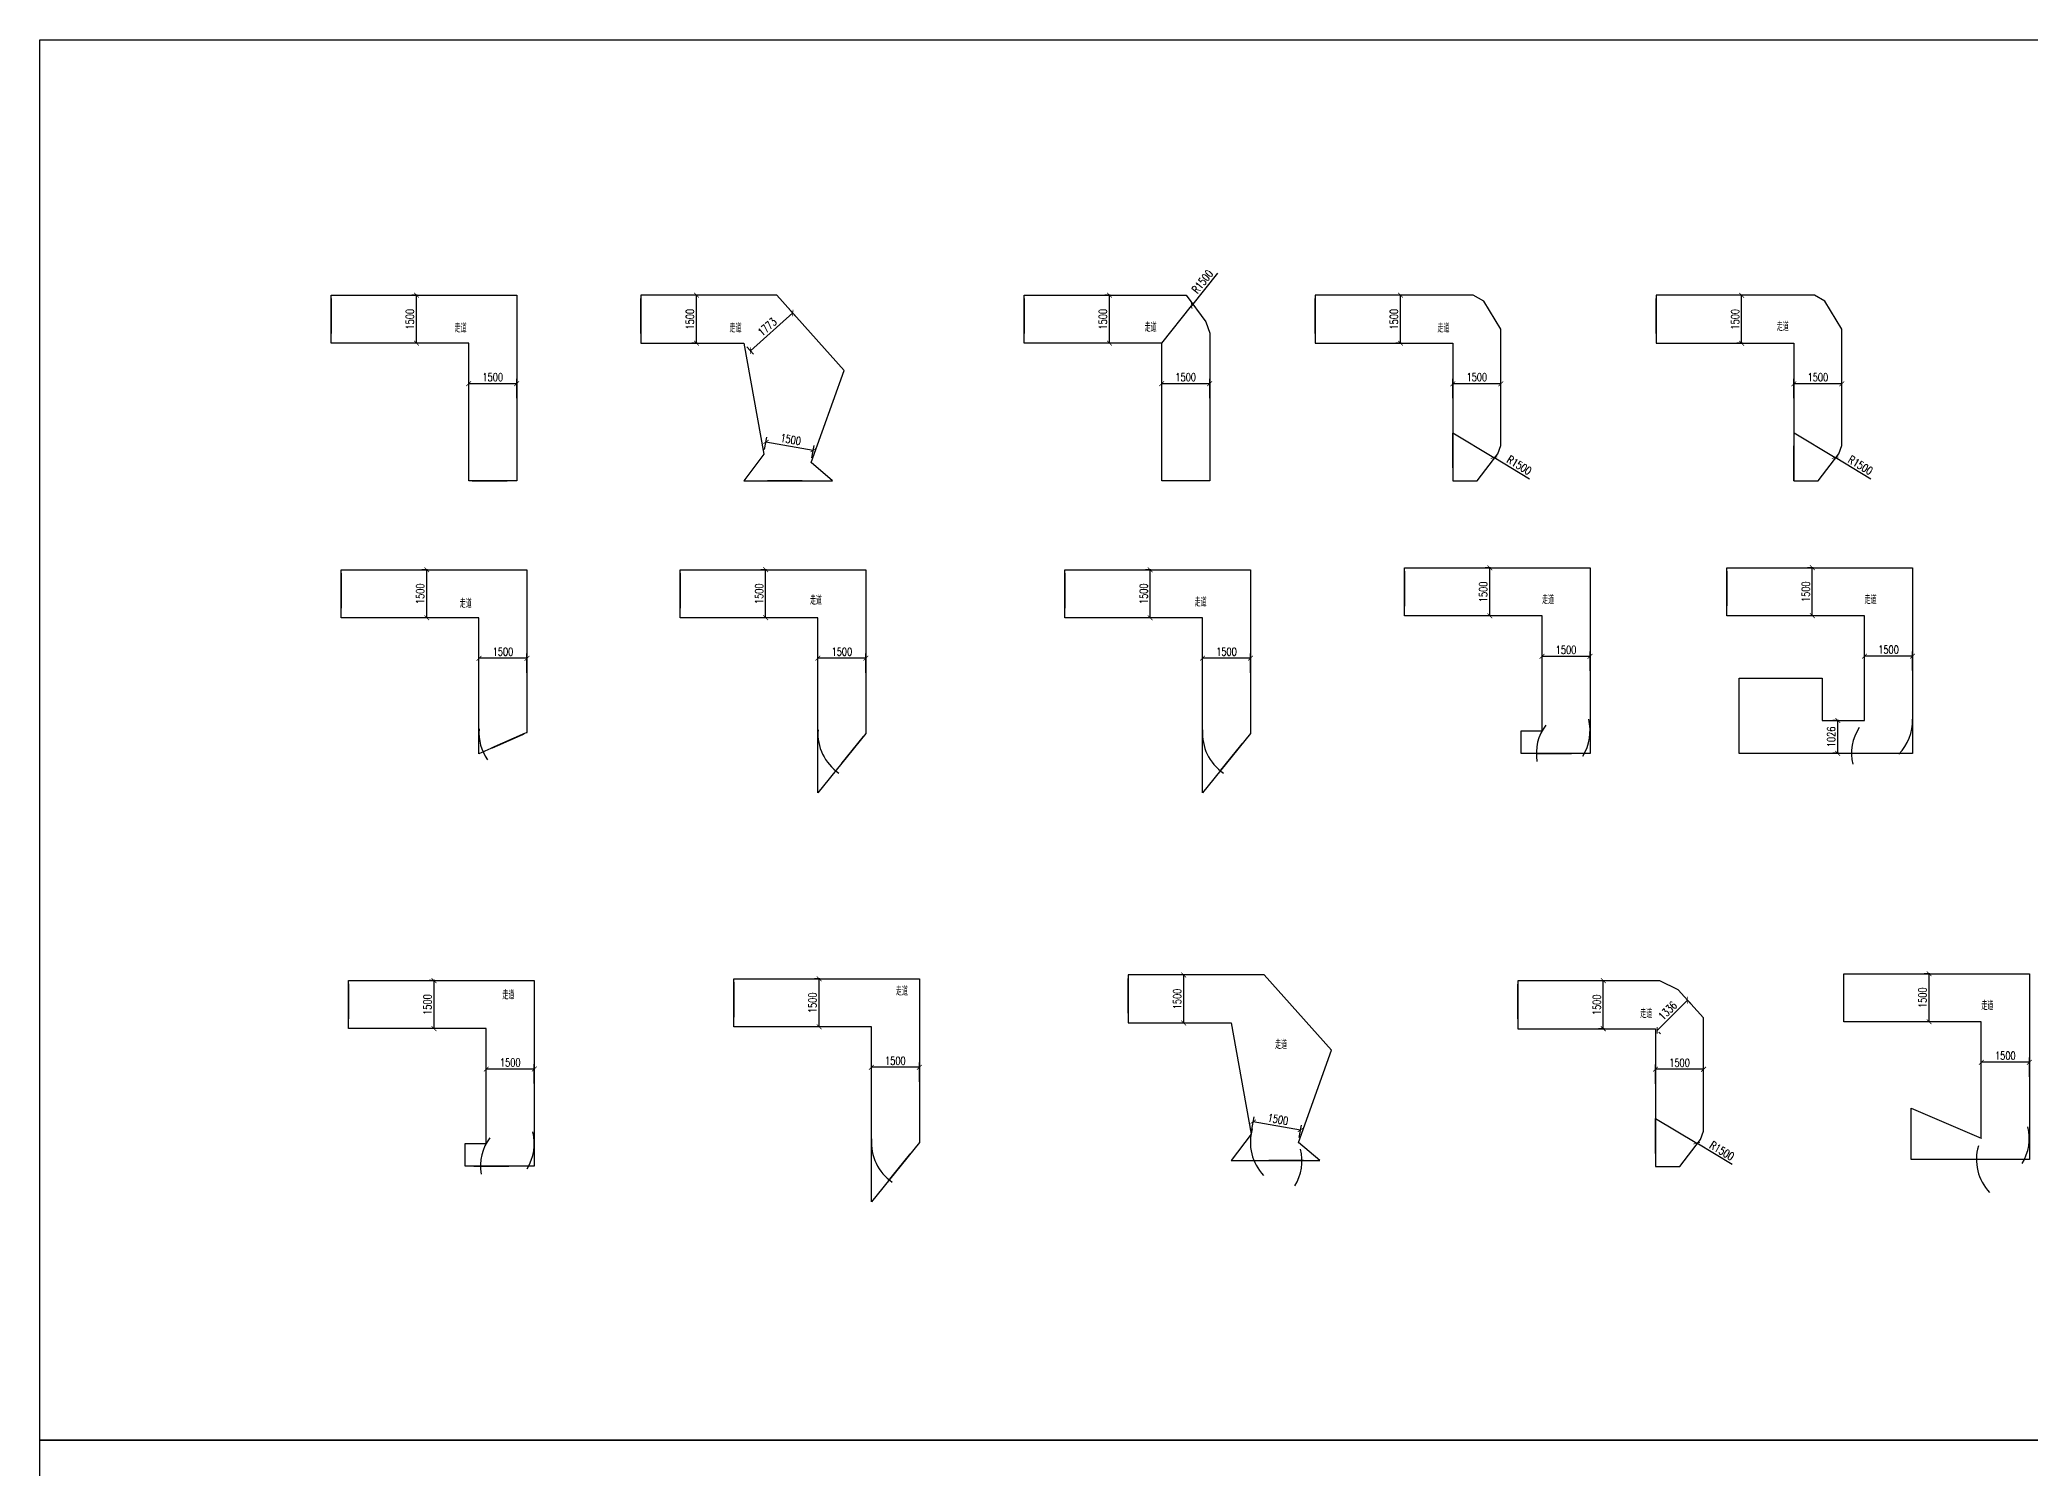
# Model space of a CAD drawing. Header units: millimetres. Extents: x -39580 to 198652, y -46837 to 40673.
# Drawn here: x -39580 to 22603, y -3957 to 40673 of the extents above; entities that cross this region are included whole.
import ezdxf

# ---------------------------------------------------------------- set-up
doc = ezdxf.new("R2010")
doc.units = ezdxf.units.MM
doc.header["$LTSCALE"] = 10
doc.header["$PDMODE"] = 35
doc.layers.get('Defpoints').update_dxf_attribs({"color": 140})
doc.layers.add('DOOR', color=41, linetype='Continuous')
doc.layers.add('WALL', color=7, linetype='Continuous')
doc.styles.add('Annotative', font='romans.shx', dxfattribs={"width": 0.75, "bigfont": 'gbcbig.shx'})
doc.styles.add('Arch-Dim', font='romans.shx', dxfattribs={"width": 0.75, "bigfont": 'gbcbig.shx'})
doc.dimstyles.new('Annotative', dxfattribs={"dimscale": 100, "dimtxt": 2.5, "dimasz": 1.5, "dimexe": 1.5, "dimexo": 1.5, "dimgap": 0.8, "dimtad": 1, "dimdec": 0, "dimzin": 3, "dimdsep": 46, "dimtxsty": 'Arch-Dim', "dimblk": 'ARCHTICK', "dimcen": 2.5, "dimazin": 2, "dimtfac": 0.75, "dimtdec": 0, "dimtix": 1, "dimtmove": 2, "dimatfit": 3, "dimfxl": 1, "dimtolj": 1, "dimtzin": 0, "dimarcsym": 0})

# ---------------------------------------------------------------- blocks, each defined once
blk = doc.blocks.new('_ArchTick')
at = {"color": 0, "linetype": 'ByBlock', "const_width": 0.15}
blk.add_lwpolyline([(-0.5, -0.5), (0.5, 0.5)], dxfattribs=at)
blk = doc.blocks.new('*D22')
at = {"color": 0, "lineweight": -2, "transparency": 16777216}
for p, q in [((-26179, 29475), (-26179, 30077)), ((-24679, 29927), (-26179, 29927)), ((-24679, 29475), (-24679, 30077))]:
    blk.add_line(p, q, dxfattribs=at)
at = {"layer": 'Defpoints', "color": 0, "transparency": 16777216}
for p in [(-26179, 29927), (-26179, 29325), (-24679, 29325)]:
    blk.add_point(p, dxfattribs=at)
at = {"color": 0, "lineweight": -2, "transparency": 16777216, "xscale": 150, "yscale": 150, "zscale": 150, "rotation": 180}
blk.add_blockref('_ArchTick', (-26179, 29927), dxfattribs=at)
at = {"color": 0, "lineweight": -2, "transparency": 16777216, "xscale": 150, "yscale": 150, "zscale": 150}
blk.add_blockref('_ArchTick', (-24679, 29927), dxfattribs=at)
at = {"color": 0, "transparency": 16777216, "insert": (-25429, 30132), "char_height": 250, "attachment_point": 5, "style": 'Arch-Dim'}
blk.add_mtext('\\A1;1500', dxfattribs=at)
blk = doc.blocks.new('*D23')
at = {"color": 0, "lineweight": -2, "transparency": 16777216}
for p, q in [((-27788, 32692), (-27961, 32692)), ((-27811, 31192), (-27811, 32692)), ((-27788, 31192), (-27961, 31192))]:
    blk.add_line(p, q, dxfattribs=at)
at = {"layer": 'Defpoints', "color": 0, "transparency": 16777216}
for p in [(-27811, 32692), (-27638, 32692), (-27638, 31192)]:
    blk.add_point(p, dxfattribs=at)
at = {"color": 0, "lineweight": -2, "transparency": 16777216, "xscale": 150, "yscale": 150, "zscale": 150}
for p, rotation in [((-27811, 32692), 90), ((-27811, 31192), 270)]:
    blk.add_blockref('_ArchTick', p, dxfattribs=dict(at, rotation=rotation))
at = {"color": 0, "transparency": 16777216, "insert": (-28016, 31942), "char_height": 250, "attachment_point": 5, "rotation": 90, "style": 'Arch-Dim'}
blk.add_mtext('\\A1;1500', dxfattribs=at)
blk = doc.blocks.new('*D7')
at = {"color": 0, "lineweight": -2, "transparency": 16777216}
for p, q in [((-4530, 29475), (-4530, 30077)), ((-3030, 29927), (-4530, 29927)), ((-3030, 29475), (-3030, 30077))]:
    blk.add_line(p, q, dxfattribs=at)
at = {"layer": 'Defpoints', "color": 0, "transparency": 16777216}
for p in [(-4530, 29927), (-4530, 29325), (-3030, 29325)]:
    blk.add_point(p, dxfattribs=at)
at = {"color": 0, "lineweight": -2, "transparency": 16777216, "xscale": 150, "yscale": 150, "zscale": 150, "rotation": 180}
blk.add_blockref('_ArchTick', (-4530, 29927), dxfattribs=at)
at = {"color": 0, "lineweight": -2, "transparency": 16777216, "xscale": 150, "yscale": 150, "zscale": 150}
blk.add_blockref('_ArchTick', (-3030, 29927), dxfattribs=at)
at = {"color": 0, "transparency": 16777216, "insert": (-3780, 30132), "char_height": 250, "attachment_point": 5, "style": 'Arch-Dim'}
blk.add_mtext('\\A1;1500', dxfattribs=at)
blk = doc.blocks.new('*D8')
at = {"color": 0, "lineweight": -2, "transparency": 16777216}
for p, q in [((-6139, 32692), (-6312, 32692)), ((-6162, 31192), (-6162, 32692)), ((-6139, 31192), (-6312, 31192))]:
    blk.add_line(p, q, dxfattribs=at)
at = {"layer": 'Defpoints', "color": 0, "transparency": 16777216}
for p in [(-6162, 32692), (-5989, 32692), (-5989, 31192)]:
    blk.add_point(p, dxfattribs=at)
at = {"color": 0, "lineweight": -2, "transparency": 16777216, "xscale": 150, "yscale": 150, "zscale": 150}
for p, rotation in [((-6162, 32692), 90), ((-6162, 31192), 270)]:
    blk.add_blockref('_ArchTick', p, dxfattribs=dict(at, rotation=rotation))
at = {"color": 0, "transparency": 16777216, "insert": (-6367, 31942), "char_height": 250, "attachment_point": 5, "rotation": 90, "style": 'Arch-Dim'}
blk.add_mtext('\\A1;1500', dxfattribs=at)
blk = doc.blocks.new('*D9')
at = {"color": 0, "lineweight": -2, "transparency": 16777216}
for p, q in [((15220, 29474), (15220, 30076)), ((16720, 29926), (15220, 29926)), ((16720, 29474), (16720, 30076))]:
    blk.add_line(p, q, dxfattribs=at)
at = {"layer": 'Defpoints', "color": 0, "transparency": 16777216}
for p in [(15220, 29926), (15220, 29324), (16720, 29324)]:
    blk.add_point(p, dxfattribs=at)
at = {"color": 0, "lineweight": -2, "transparency": 16777216, "xscale": 150, "yscale": 150, "zscale": 150, "rotation": 180}
blk.add_blockref('_ArchTick', (15220, 29926), dxfattribs=at)
at = {"color": 0, "lineweight": -2, "transparency": 16777216, "xscale": 150, "yscale": 150, "zscale": 150}
blk.add_blockref('_ArchTick', (16720, 29926), dxfattribs=at)
at = {"color": 0, "transparency": 16777216, "insert": (15970, 30131), "char_height": 250, "attachment_point": 5, "style": 'Arch-Dim'}
blk.add_mtext('\\A1;1500', dxfattribs=at)
blk = doc.blocks.new('*D10')
at = {"color": 0, "lineweight": -2, "transparency": 16777216}
for p, q in [((13611, 32691), (13438, 32691)), ((13588, 31191), (13588, 32691)), ((13611, 31191), (13438, 31191))]:
    blk.add_line(p, q, dxfattribs=at)
at = {"layer": 'Defpoints', "color": 0, "transparency": 16777216}
for p in [(13588, 32691), (13761, 32691), (13761, 31191)]:
    blk.add_point(p, dxfattribs=at)
at = {"color": 0, "lineweight": -2, "transparency": 16777216, "xscale": 150, "yscale": 150, "zscale": 150}
for p, rotation in [((13588, 32691), 90), ((13588, 31191), 270)]:
    blk.add_blockref('_ArchTick', p, dxfattribs=dict(at, rotation=rotation))
at = {"color": 0, "transparency": 16777216, "insert": (13383, 31941), "char_height": 250, "attachment_point": 5, "rotation": 90, "style": 'Arch-Dim'}
blk.add_mtext('\\A1;1500', dxfattribs=at)
blk = doc.blocks.new('*D11')
at = {"color": 0, "lineweight": -2, "transparency": 16777216}
for p, q in [((4564, 29475), (4564, 30077)), ((6064, 29927), (4564, 29927)), ((6064, 29475), (6064, 30077))]:
    blk.add_line(p, q, dxfattribs=at)
at = {"layer": 'Defpoints', "color": 0, "transparency": 16777216}
for p in [(4564, 29927), (4564, 29325), (6064, 29325)]:
    blk.add_point(p, dxfattribs=at)
at = {"color": 0, "lineweight": -2, "transparency": 16777216, "xscale": 150, "yscale": 150, "zscale": 150, "rotation": 180}
blk.add_blockref('_ArchTick', (4564, 29927), dxfattribs=at)
at = {"color": 0, "lineweight": -2, "transparency": 16777216, "xscale": 150, "yscale": 150, "zscale": 150}
blk.add_blockref('_ArchTick', (6064, 29927), dxfattribs=at)
at = {"color": 0, "transparency": 16777216, "insert": (5314, 30132), "char_height": 250, "attachment_point": 5, "style": 'Arch-Dim'}
blk.add_mtext('\\A1;1500', dxfattribs=at)
blk = doc.blocks.new('*D12')
at = {"color": 0, "lineweight": -2, "transparency": 16777216}
for p, q in [((2955, 32692), (2782, 32692)), ((2932, 31192), (2932, 32692)), ((2955, 31192), (2782, 31192))]:
    blk.add_line(p, q, dxfattribs=at)
at = {"layer": 'Defpoints', "color": 0, "transparency": 16777216}
for p in [(2932, 32692), (3105, 32692), (3105, 31192)]:
    blk.add_point(p, dxfattribs=at)
at = {"color": 0, "lineweight": -2, "transparency": 16777216, "xscale": 150, "yscale": 150, "zscale": 150}
for p, rotation in [((2932, 32692), 90), ((2932, 31192), 270)]:
    blk.add_blockref('_ArchTick', p, dxfattribs=dict(at, rotation=rotation))
at = {"color": 0, "transparency": 16777216, "insert": (2727, 31942), "char_height": 250, "attachment_point": 5, "rotation": 90, "style": 'Arch-Dim'}
blk.add_mtext('\\A1;1500', dxfattribs=at)
blk = doc.blocks.new('*D13')
at = {"color": 0, "lineweight": -2, "transparency": 16777216}
for p, q in [((-25860, 20897), (-25860, 21499)), ((-24360, 21349), (-25860, 21349)), ((-24360, 20897), (-24360, 21499))]:
    blk.add_line(p, q, dxfattribs=at)
at = {"layer": 'Defpoints', "color": 0, "transparency": 16777216}
for p in [(-25860, 21349), (-25860, 20747), (-24360, 20747)]:
    blk.add_point(p, dxfattribs=at)
at = {"color": 0, "lineweight": -2, "transparency": 16777216, "xscale": 150, "yscale": 150, "zscale": 150, "rotation": 180}
blk.add_blockref('_ArchTick', (-25860, 21349), dxfattribs=at)
at = {"color": 0, "lineweight": -2, "transparency": 16777216, "xscale": 150, "yscale": 150, "zscale": 150}
blk.add_blockref('_ArchTick', (-24360, 21349), dxfattribs=at)
at = {"color": 0, "transparency": 16777216, "insert": (-25110, 21554), "char_height": 250, "attachment_point": 5, "style": 'Arch-Dim'}
blk.add_mtext('\\A1;1500', dxfattribs=at)
blk = doc.blocks.new('*D14')
at = {"color": 0, "lineweight": -2, "transparency": 16777216}
for p, q in [((-27469, 24114), (-27642, 24114)), ((-27492, 22614), (-27492, 24114)), ((-27469, 22614), (-27642, 22614))]:
    blk.add_line(p, q, dxfattribs=at)
at = {"layer": 'Defpoints', "color": 0, "transparency": 16777216}
for p in [(-27492, 24114), (-27319, 24114), (-27319, 22614)]:
    blk.add_point(p, dxfattribs=at)
at = {"color": 0, "lineweight": -2, "transparency": 16777216, "xscale": 150, "yscale": 150, "zscale": 150}
for p, rotation in [((-27492, 24114), 90), ((-27492, 22614), 270)]:
    blk.add_blockref('_ArchTick', p, dxfattribs=dict(at, rotation=rotation))
at = {"color": 0, "transparency": 16777216, "insert": (-27697, 23364), "char_height": 250, "attachment_point": 5, "rotation": 90, "style": 'Arch-Dim'}
blk.add_mtext('\\A1;1500', dxfattribs=at)
blk = doc.blocks.new('*D15')
at = {"color": 0, "lineweight": -2, "transparency": 16777216}
for p, q in [((-15272, 20897), (-15272, 21499)), ((-13772, 21349), (-15272, 21349)), ((-13772, 20897), (-13772, 21499))]:
    blk.add_line(p, q, dxfattribs=at)
at = {"layer": 'Defpoints', "color": 0, "transparency": 16777216}
for p in [(-15272, 21349), (-15272, 20747), (-13772, 20747)]:
    blk.add_point(p, dxfattribs=at)
at = {"color": 0, "lineweight": -2, "transparency": 16777216, "xscale": 150, "yscale": 150, "zscale": 150, "rotation": 180}
blk.add_blockref('_ArchTick', (-15272, 21349), dxfattribs=at)
at = {"color": 0, "lineweight": -2, "transparency": 16777216, "xscale": 150, "yscale": 150, "zscale": 150}
blk.add_blockref('_ArchTick', (-13772, 21349), dxfattribs=at)
at = {"color": 0, "transparency": 16777216, "insert": (-14522, 21554), "char_height": 250, "attachment_point": 5, "style": 'Arch-Dim'}
blk.add_mtext('\\A1;1500', dxfattribs=at)
blk = doc.blocks.new('*D16')
at = {"color": 0, "lineweight": -2, "transparency": 16777216}
for p, q in [((-16881, 24114), (-17054, 24114)), ((-16904, 22614), (-16904, 24114)), ((-16881, 22614), (-17054, 22614))]:
    blk.add_line(p, q, dxfattribs=at)
at = {"layer": 'Defpoints', "color": 0, "transparency": 16777216}
for p in [(-16904, 24114), (-16731, 24114), (-16731, 22614)]:
    blk.add_point(p, dxfattribs=at)
at = {"color": 0, "lineweight": -2, "transparency": 16777216, "xscale": 150, "yscale": 150, "zscale": 150}
for p, rotation in [((-16904, 24114), 90), ((-16904, 22614), 270)]:
    blk.add_blockref('_ArchTick', p, dxfattribs=dict(at, rotation=rotation))
at = {"color": 0, "transparency": 16777216, "insert": (-17109, 23364), "char_height": 250, "attachment_point": 5, "rotation": 90, "style": 'Arch-Dim'}
blk.add_mtext('\\A1;1500', dxfattribs=at)
blk = doc.blocks.new('*D24')
at = {"color": 0, "lineweight": -2, "transparency": 16777216}
for p, q in [((-3256, 20897), (-3256, 21499)), ((-1756, 21349), (-3256, 21349)), ((-1756, 20897), (-1756, 21499))]:
    blk.add_line(p, q, dxfattribs=at)
at = {"layer": 'Defpoints', "color": 0, "transparency": 16777216}
for p in [(-3256, 21349), (-3256, 20747), (-1756, 20747)]:
    blk.add_point(p, dxfattribs=at)
at = {"color": 0, "lineweight": -2, "transparency": 16777216, "xscale": 150, "yscale": 150, "zscale": 150, "rotation": 180}
blk.add_blockref('_ArchTick', (-3256, 21349), dxfattribs=at)
at = {"color": 0, "lineweight": -2, "transparency": 16777216, "xscale": 150, "yscale": 150, "zscale": 150}
blk.add_blockref('_ArchTick', (-1756, 21349), dxfattribs=at)
at = {"color": 0, "transparency": 16777216, "insert": (-2506, 21554), "char_height": 250, "attachment_point": 5, "style": 'Arch-Dim'}
blk.add_mtext('\\A1;1500', dxfattribs=at)
blk = doc.blocks.new('*D25')
at = {"color": 0, "lineweight": -2, "transparency": 16777216}
for p, q in [((-4865, 24114), (-5038, 24114)), ((-4888, 22614), (-4888, 24114)), ((-4865, 22614), (-5038, 22614))]:
    blk.add_line(p, q, dxfattribs=at)
at = {"layer": 'Defpoints', "color": 0, "transparency": 16777216}
for p in [(-4888, 24114), (-4715, 24114), (-4715, 22614)]:
    blk.add_point(p, dxfattribs=at)
at = {"color": 0, "lineweight": -2, "transparency": 16777216, "xscale": 150, "yscale": 150, "zscale": 150}
for p, rotation in [((-4888, 24114), 90), ((-4888, 22614), 270)]:
    blk.add_blockref('_ArchTick', p, dxfattribs=dict(at, rotation=rotation))
at = {"color": 0, "transparency": 16777216, "insert": (-5093, 23364), "char_height": 250, "attachment_point": 5, "rotation": 90, "style": 'Arch-Dim'}
blk.add_mtext('\\A1;1500', dxfattribs=at)
blk = doc.blocks.new('*D26')
at = {"color": 0, "lineweight": -2, "transparency": 16777216}
for p, q in [((-13600, 8116), (-13600, 8718)), ((-12100, 8116), (-12100, 8718)), ((-12100, 8568), (-13600, 8568))]:
    blk.add_line(p, q, dxfattribs=at)
at = {"layer": 'Defpoints', "color": 0, "transparency": 16777216}
for p in [(-13600, 8568), (-13600, 7966), (-12100, 7966)]:
    blk.add_point(p, dxfattribs=at)
at = {"color": 0, "lineweight": -2, "transparency": 16777216, "xscale": 150, "yscale": 150, "zscale": 150, "rotation": 180}
blk.add_blockref('_ArchTick', (-13600, 8568), dxfattribs=at)
at = {"color": 0, "lineweight": -2, "transparency": 16777216, "xscale": 150, "yscale": 150, "zscale": 150}
blk.add_blockref('_ArchTick', (-12100, 8568), dxfattribs=at)
at = {"color": 0, "transparency": 16777216, "insert": (-12850, 8773), "char_height": 250, "attachment_point": 5, "style": 'Arch-Dim'}
blk.add_mtext('\\A1;1500', dxfattribs=at)
blk = doc.blocks.new('*D27')
at = {"color": 0, "lineweight": -2, "transparency": 16777216}
for p, q in [((-15209, 11333), (-15382, 11333)), ((-15232, 9833), (-15232, 11333)), ((-15209, 9833), (-15382, 9833))]:
    blk.add_line(p, q, dxfattribs=at)
at = {"layer": 'Defpoints', "color": 0, "transparency": 16777216}
for p in [(-15232, 11333), (-15059, 11333), (-15059, 9833)]:
    blk.add_point(p, dxfattribs=at)
at = {"color": 0, "lineweight": -2, "transparency": 16777216, "xscale": 150, "yscale": 150, "zscale": 150}
for p, rotation in [((-15232, 11333), 90), ((-15232, 9833), 270)]:
    blk.add_blockref('_ArchTick', p, dxfattribs=dict(at, rotation=rotation))
at = {"color": 0, "transparency": 16777216, "insert": (-15437, 10583), "char_height": 250, "attachment_point": 5, "rotation": 90, "style": 'Arch-Dim'}
blk.add_mtext('\\A1;1500', dxfattribs=at)
blk = doc.blocks.new('*D28')
at = {"color": 0, "lineweight": -2, "transparency": 16777216}
for p, q in [((-16935, 27869), (-16867, 28258)), ((-16893, 28110), (-15416, 27851)), ((-15458, 27610), (-15390, 27999))]:
    blk.add_line(p, q, dxfattribs=at)
at = {"layer": 'Defpoints', "color": 0, "transparency": 16777216}
for p in [(-16961, 27722), (-15484, 27462), (-15416, 27851)]:
    blk.add_point(p, dxfattribs=at)
at = {"color": 0, "lineweight": -2, "transparency": 16777216, "xscale": 150, "yscale": 150, "zscale": 150}
for p, rotation in [((-16893, 28110), 170.0445461159565), ((-15416, 27851), 350.0445461159565)]:
    blk.add_blockref('_ArchTick', p, dxfattribs=dict(at, rotation=rotation))
at = {"color": 0, "transparency": 16777216, "insert": (-16119, 28183), "char_height": 250, "attachment_point": 5, "rotation": 350.04455, "style": 'Arch-Dim'}
blk.add_mtext('\\A1;1500', dxfattribs=at)
blk = doc.blocks.new('*D29')
at = {"color": 0, "lineweight": -2, "transparency": 16777216}
for p, q in [((-19040, 32692), (-19213, 32692)), ((-19063, 31192), (-19063, 32692)), ((-19040, 31192), (-19213, 31192))]:
    blk.add_line(p, q, dxfattribs=at)
at = {"layer": 'Defpoints', "color": 0, "transparency": 16777216}
for p in [(-19063, 32692), (-18890, 32692), (-18890, 31192)]:
    blk.add_point(p, dxfattribs=at)
at = {"color": 0, "lineweight": -2, "transparency": 16777216, "xscale": 150, "yscale": 150, "zscale": 150}
for p, rotation in [((-19063, 32692), 90), ((-19063, 31192), 270)]:
    blk.add_blockref('_ArchTick', p, dxfattribs=dict(at, rotation=rotation))
at = {"color": 0, "transparency": 16777216, "insert": (-19268, 31942), "char_height": 250, "attachment_point": 5, "rotation": 90, "style": 'Arch-Dim'}
blk.add_mtext('\\A1;1500', dxfattribs=at)
blk = doc.blocks.new('*D30')
at = {"color": 0, "lineweight": -2, "transparency": 16777216}
for p, q in [((-25632, 8062), (-25632, 8664)), ((-24132, 8514), (-25632, 8514)), ((-24132, 8062), (-24132, 8664))]:
    blk.add_line(p, q, dxfattribs=at)
at = {"layer": 'Defpoints', "color": 0, "transparency": 16777216}
for p in [(-25632, 8514), (-25632, 7912), (-24132, 7912)]:
    blk.add_point(p, dxfattribs=at)
at = {"color": 0, "lineweight": -2, "transparency": 16777216, "xscale": 150, "yscale": 150, "zscale": 150, "rotation": 180}
blk.add_blockref('_ArchTick', (-25632, 8514), dxfattribs=at)
at = {"color": 0, "lineweight": -2, "transparency": 16777216, "xscale": 150, "yscale": 150, "zscale": 150}
blk.add_blockref('_ArchTick', (-24132, 8514), dxfattribs=at)
at = {"color": 0, "transparency": 16777216, "insert": (-24882, 8719), "char_height": 250, "attachment_point": 5, "style": 'Arch-Dim'}
blk.add_mtext('\\A1;1500', dxfattribs=at)
blk = doc.blocks.new('*D31')
at = {"color": 0, "lineweight": -2, "transparency": 16777216}
for p, q in [((-27241, 11279), (-27414, 11279)), ((-27264, 9779), (-27264, 11279)), ((-27241, 9779), (-27414, 9779))]:
    blk.add_line(p, q, dxfattribs=at)
at = {"layer": 'Defpoints', "color": 0, "transparency": 16777216}
for p in [(-27264, 11279), (-27091, 11279), (-27091, 9779)]:
    blk.add_point(p, dxfattribs=at)
at = {"color": 0, "lineweight": -2, "transparency": 16777216, "xscale": 150, "yscale": 150, "zscale": 150}
for p, rotation in [((-27264, 11279), 90), ((-27264, 9779), 270)]:
    blk.add_blockref('_ArchTick', p, dxfattribs=dict(at, rotation=rotation))
at = {"color": 0, "transparency": 16777216, "insert": (-27469, 10529), "char_height": 250, "attachment_point": 5, "rotation": 90, "style": 'Arch-Dim'}
blk.add_mtext('\\A1;1500', dxfattribs=at)
blk = doc.blocks.new('*D32')
at = {"color": 0, "lineweight": -2, "transparency": 16777216}
for p, q in [((-1713, 6630), (-1644, 7019)), ((-1670, 6871), (-193, 6612)), ((-235, 6371), (-167, 6759))]:
    blk.add_line(p, q, dxfattribs=at)
at = {"layer": 'Defpoints', "color": 0, "transparency": 16777216}
for p in [(-1739, 6482), (-261, 6223), (-193, 6612)]:
    blk.add_point(p, dxfattribs=at)
at = {"color": 0, "lineweight": -2, "transparency": 16777216, "xscale": 150, "yscale": 150, "zscale": 150}
for p, rotation in [((-1670, 6871), 170.0445461159564), ((-193, 6612), 350.0445461159563)]:
    blk.add_blockref('_ArchTick', p, dxfattribs=dict(at, rotation=rotation))
at = {"color": 0, "transparency": 16777216, "insert": (-896, 6943), "char_height": 250, "attachment_point": 5, "rotation": 350.04455, "style": 'Arch-Dim'}
blk.add_mtext('\\A1;1500', dxfattribs=at)
blk = doc.blocks.new('*D33')
at = {"color": 0, "lineweight": -2, "transparency": 16777216}
for p, q in [((-3817, 11453), (-3990, 11453)), ((-3840, 9953), (-3840, 11453)), ((-3817, 9953), (-3990, 9953))]:
    blk.add_line(p, q, dxfattribs=at)
at = {"layer": 'Defpoints', "color": 0, "transparency": 16777216}
for p in [(-3840, 11453), (-3667, 11453), (-3667, 9953)]:
    blk.add_point(p, dxfattribs=at)
at = {"color": 0, "lineweight": -2, "transparency": 16777216, "xscale": 150, "yscale": 150, "zscale": 150}
for p, rotation in [((-3840, 11453), 90), ((-3840, 9953), 270)]:
    blk.add_blockref('_ArchTick', p, dxfattribs=dict(at, rotation=rotation))
at = {"color": 0, "transparency": 16777216, "insert": (-4045, 10703), "char_height": 250, "attachment_point": 5, "rotation": 90, "style": 'Arch-Dim'}
blk.add_mtext('\\A1;1500', dxfattribs=at)
blk = doc.blocks.new('*D17')
at = {"color": 0, "lineweight": -2, "transparency": 16777216}
for p, q in [((7353, 20956), (7353, 21558)), ((8853, 21408), (7353, 21408)), ((8853, 20956), (8853, 21558))]:
    blk.add_line(p, q, dxfattribs=at)
at = {"layer": 'Defpoints', "color": 0, "transparency": 16777216}
for p in [(7353, 21408), (7353, 20806), (8853, 20806)]:
    blk.add_point(p, dxfattribs=at)
at = {"color": 0, "lineweight": -2, "transparency": 16777216, "xscale": 150, "yscale": 150, "zscale": 150, "rotation": 180}
blk.add_blockref('_ArchTick', (7353, 21408), dxfattribs=at)
at = {"color": 0, "lineweight": -2, "transparency": 16777216, "xscale": 150, "yscale": 150, "zscale": 150}
blk.add_blockref('_ArchTick', (8853, 21408), dxfattribs=at)
at = {"color": 0, "transparency": 16777216, "insert": (8103, 21613), "char_height": 250, "attachment_point": 5, "style": 'Arch-Dim'}
blk.add_mtext('\\A1;1500', dxfattribs=at)
blk = doc.blocks.new('*D18')
at = {"color": 0, "lineweight": -2, "transparency": 16777216}
for p, q in [((5744, 24173), (5571, 24173)), ((5721, 22673), (5721, 24173)), ((5744, 22673), (5571, 22673))]:
    blk.add_line(p, q, dxfattribs=at)
at = {"layer": 'Defpoints', "color": 0, "transparency": 16777216}
for p in [(5721, 24173), (5894, 24173), (5894, 22673)]:
    blk.add_point(p, dxfattribs=at)
at = {"color": 0, "lineweight": -2, "transparency": 16777216, "xscale": 150, "yscale": 150, "zscale": 150}
for p, rotation in [((5721, 24173), 90), ((5721, 22673), 270)]:
    blk.add_blockref('_ArchTick', p, dxfattribs=dict(at, rotation=rotation))
at = {"color": 0, "transparency": 16777216, "insert": (5516, 23423), "char_height": 250, "attachment_point": 5, "rotation": 90, "style": 'Arch-Dim'}
blk.add_mtext('\\A1;1500', dxfattribs=at)
blk = doc.blocks.new('*D19')
at = {"color": 0, "lineweight": -2, "transparency": 16777216}
for p, q in [((10898, 8055), (10898, 8657)), ((12398, 8507), (10898, 8507)), ((12398, 8055), (12398, 8657))]:
    blk.add_line(p, q, dxfattribs=at)
at = {"layer": 'Defpoints', "color": 0, "transparency": 16777216}
for p in [(10898, 8507), (10898, 7905), (12398, 7905)]:
    blk.add_point(p, dxfattribs=at)
at = {"color": 0, "lineweight": -2, "transparency": 16777216, "xscale": 150, "yscale": 150, "zscale": 150, "rotation": 180}
blk.add_blockref('_ArchTick', (10898, 8507), dxfattribs=at)
at = {"color": 0, "lineweight": -2, "transparency": 16777216, "xscale": 150, "yscale": 150, "zscale": 150}
blk.add_blockref('_ArchTick', (12398, 8507), dxfattribs=at)
at = {"color": 0, "transparency": 16777216, "insert": (11648, 8712), "char_height": 250, "attachment_point": 5, "style": 'Arch-Dim'}
blk.add_mtext('\\A1;1500', dxfattribs=at)
blk = doc.blocks.new('*D20')
at = {"color": 0, "lineweight": -2, "transparency": 16777216}
for p, q in [((9289, 11272), (9116, 11272)), ((9266, 9772), (9266, 11272)), ((9289, 9772), (9116, 9772))]:
    blk.add_line(p, q, dxfattribs=at)
at = {"layer": 'Defpoints', "color": 0, "transparency": 16777216}
for p in [(9266, 11272), (9439, 11272), (9439, 9772)]:
    blk.add_point(p, dxfattribs=at)
at = {"color": 0, "lineweight": -2, "transparency": 16777216, "xscale": 150, "yscale": 150, "zscale": 150}
for p, rotation in [((9266, 11272), 90), ((9266, 9772), 270)]:
    blk.add_blockref('_ArchTick', p, dxfattribs=dict(at, rotation=rotation))
at = {"color": 0, "transparency": 16777216, "insert": (9061, 10522), "char_height": 250, "attachment_point": 5, "rotation": 90, "style": 'Arch-Dim'}
blk.add_mtext('\\A1;1500', dxfattribs=at)
blk = doc.blocks.new('*D21')
at = {"color": 0, "lineweight": -2, "transparency": 16777216}
for p, q in [((10948, 9722), (11892, 10666)), ((11948, 10610), (11999, 10560)), ((11004, 9666), (11054, 9616))]:
    blk.add_line(p, q, dxfattribs=at)
at = {"layer": 'Defpoints', "color": 0, "transparency": 16777216}
for p in [(11842, 10716), (11892, 10666), (10898, 9772)]:
    blk.add_point(p, dxfattribs=at)
at = {"color": 0, "lineweight": -2, "transparency": 16777216, "xscale": 150, "yscale": 150, "zscale": 150}
for p, rotation in [((11892, 10666), 45.00024365882697), ((10948, 9722), 225.0002436588269)]:
    blk.add_blockref('_ArchTick', p, dxfattribs=dict(at, rotation=rotation))
at = {"color": 0, "transparency": 16777216, "insert": (11275, 10339), "char_height": 250, "attachment_point": 5, "rotation": 45.00024, "style": 'Arch-Dim'}
blk.add_mtext('\\A1;1336', dxfattribs=at)
blk = doc.blocks.new('*D34')
at = {"color": 0, "lineweight": -2, "transparency": 16777216}
for p, q in [((21076, 8276), (21076, 8878)), ((22576, 8728), (21076, 8728)), ((22576, 8276), (22576, 8878))]:
    blk.add_line(p, q, dxfattribs=at)
at = {"layer": 'Defpoints', "color": 0, "transparency": 16777216}
for p in [(21076, 8728), (21076, 8126), (22576, 8126)]:
    blk.add_point(p, dxfattribs=at)
at = {"color": 0, "lineweight": -2, "transparency": 16777216, "xscale": 150, "yscale": 150, "zscale": 150, "rotation": 180}
blk.add_blockref('_ArchTick', (21076, 8728), dxfattribs=at)
at = {"color": 0, "lineweight": -2, "transparency": 16777216, "xscale": 150, "yscale": 150, "zscale": 150}
blk.add_blockref('_ArchTick', (22576, 8728), dxfattribs=at)
at = {"color": 0, "transparency": 16777216, "insert": (21826, 8933), "char_height": 250, "attachment_point": 5, "style": 'Arch-Dim'}
blk.add_mtext('\\A1;1500', dxfattribs=at)
blk = doc.blocks.new('*D35')
at = {"color": 0, "lineweight": -2, "transparency": 16777216}
for p, q in [((19467, 11493), (19294, 11493)), ((19444, 9993), (19444, 11493)), ((19467, 9993), (19294, 9993))]:
    blk.add_line(p, q, dxfattribs=at)
at = {"layer": 'Defpoints', "color": 0, "transparency": 16777216}
for p in [(19444, 11493), (19617, 11493), (19617, 9993)]:
    blk.add_point(p, dxfattribs=at)
at = {"color": 0, "lineweight": -2, "transparency": 16777216, "xscale": 150, "yscale": 150, "zscale": 150}
for p, rotation in [((19444, 11493), 90), ((19444, 9993), 270)]:
    blk.add_blockref('_ArchTick', p, dxfattribs=dict(at, rotation=rotation))
at = {"color": 0, "transparency": 16777216, "insert": (19239, 10743), "char_height": 250, "attachment_point": 5, "rotation": 90, "style": 'Arch-Dim'}
blk.add_mtext('\\A1;1500', dxfattribs=at)
blk = doc.blocks.new('*D36')
at = {"color": 0, "lineweight": -2, "transparency": 16777216}
for p, q in [((17427, 20962), (17427, 21564)), ((18927, 21414), (17427, 21414)), ((18927, 20962), (18927, 21564))]:
    blk.add_line(p, q, dxfattribs=at)
at = {"layer": 'Defpoints', "color": 0, "transparency": 16777216}
for p in [(17427, 21414), (17427, 20812), (18927, 20812)]:
    blk.add_point(p, dxfattribs=at)
at = {"color": 0, "lineweight": -2, "transparency": 16777216, "xscale": 150, "yscale": 150, "zscale": 150, "rotation": 180}
blk.add_blockref('_ArchTick', (17427, 21414), dxfattribs=at)
at = {"color": 0, "lineweight": -2, "transparency": 16777216, "xscale": 150, "yscale": 150, "zscale": 150}
blk.add_blockref('_ArchTick', (18927, 21414), dxfattribs=at)
at = {"color": 0, "transparency": 16777216, "insert": (18177, 21619), "char_height": 250, "attachment_point": 5, "style": 'Arch-Dim'}
blk.add_mtext('\\A1;1500', dxfattribs=at)
blk = doc.blocks.new('*D37')
at = {"color": 0, "lineweight": -2, "transparency": 16777216}
for p, q in [((15818, 24179), (15645, 24179)), ((15795, 22679), (15795, 24179)), ((15818, 22679), (15645, 22679))]:
    blk.add_line(p, q, dxfattribs=at)
at = {"layer": 'Defpoints', "color": 0, "transparency": 16777216}
for p in [(15795, 24179), (15968, 24179), (15968, 22679)]:
    blk.add_point(p, dxfattribs=at)
at = {"color": 0, "lineweight": -2, "transparency": 16777216, "xscale": 150, "yscale": 150, "zscale": 150}
for p, rotation in [((15795, 24179), 90), ((15795, 22679), 270)]:
    blk.add_blockref('_ArchTick', p, dxfattribs=dict(at, rotation=rotation))
at = {"color": 0, "transparency": 16777216, "insert": (15590, 23429), "char_height": 250, "attachment_point": 5, "rotation": 90, "style": 'Arch-Dim'}
blk.add_mtext('\\A1;1500', dxfattribs=at)
blk = doc.blocks.new('*D38')
at = {"color": 0, "lineweight": -2, "transparency": 16777216}
for p, q in [((-17378, 30959), (-16056, 32140)), ((-16165, 32261), (-15956, 32028)), ((-17487, 31080), (-17278, 30847))]:
    blk.add_line(p, q, dxfattribs=at)
at = {"layer": 'Defpoints', "color": 0, "transparency": 16777216}
for p in [(-16265, 32373), (-16056, 32140), (-17587, 31192)]:
    blk.add_point(p, dxfattribs=at)
at = {"color": 0, "lineweight": -2, "transparency": 16777216, "xscale": 150, "yscale": 150, "zscale": 150}
for p, rotation in [((-16056, 32140), 41.77163825157484), ((-17378, 30959), 221.7716382515748)]:
    blk.add_blockref('_ArchTick', p, dxfattribs=dict(at, rotation=rotation))
at = {"color": 0, "transparency": 16777216, "insert": (-16854, 31702), "char_height": 250, "attachment_point": 5, "rotation": 41.77164, "style": 'Arch-Dim'}
blk.add_mtext('\\A1;1773', dxfattribs=at)
blk = doc.blocks.new('*D39')
at = {"color": 0, "lineweight": -2, "transparency": 16777216}
for p in [(-2787, 33382), (-4530, 31192)]:
    blk.add_line(p, (-3596, 32366), dxfattribs=at)
at = {"layer": 'Defpoints', "color": 0, "transparency": 16777216}
for p in [(-3596, 32366), (-4530, 31192)]:
    blk.add_point(p, dxfattribs=at)
at = {"color": 0, "lineweight": -2, "transparency": 16777216, "xscale": 150, "yscale": 150, "zscale": 150, "rotation": 231.4679126425082}
blk.add_blockref('_ArchTick', (-3596, 32366), dxfattribs=at)
at = {"color": 0, "transparency": 16777216, "insert": (-3258, 33119), "char_height": 250, "attachment_point": 5, "rotation": 51.46791, "style": 'Arch-Dim'}
blk.add_mtext('\\A1;R1500', dxfattribs=at)
blk = doc.blocks.new('*D40')
at = {"color": 0, "lineweight": -2, "transparency": 16777216}
for p in [(4564, 28392), (6962, 26948)]:
    blk.add_line(p, (5849, 27618), dxfattribs=at)
at = {"layer": 'Defpoints', "color": 0, "transparency": 16777216}
for p in [(4564, 28392), (5849, 27618)]:
    blk.add_point(p, dxfattribs=at)
at = {"color": 0, "lineweight": -2, "transparency": 16777216, "xscale": 150, "yscale": 150, "zscale": 150, "rotation": 148.9387344755185}
blk.add_blockref('_ArchTick', (5849, 27618), dxfattribs=at)
at = {"color": 0, "transparency": 16777216, "insert": (6640, 27381), "char_height": 250, "attachment_point": 5, "rotation": 328.93873, "style": 'Arch-Dim'}
blk.add_mtext('\\A1;R1500', dxfattribs=at)
blk = doc.blocks.new('*D41')
at = {"color": 0, "lineweight": -2, "transparency": 16777216}
for p in [(15226, 28391), (17623, 26947)]:
    blk.add_line(p, (16510, 27617), dxfattribs=at)
at = {"layer": 'Defpoints', "color": 0, "transparency": 16777216}
for p in [(15226, 28391), (16510, 27617)]:
    blk.add_point(p, dxfattribs=at)
at = {"color": 0, "lineweight": -2, "transparency": 16777216, "xscale": 150, "yscale": 150, "zscale": 150, "rotation": 148.9387344755186}
blk.add_blockref('_ArchTick', (16510, 27617), dxfattribs=at)
at = {"color": 0, "transparency": 16777216, "insert": (17301, 27380), "char_height": 250, "attachment_point": 5, "rotation": 328.93873, "style": 'Arch-Dim'}
blk.add_mtext('\\A1;R1500', dxfattribs=at)
blk = doc.blocks.new('*D42')
at = {"color": 0, "lineweight": -2, "transparency": 16777216}
for p, q in [((16614, 19405), (16441, 19405)), ((16591, 18379), (16591, 19405)), ((16614, 18379), (16441, 18379))]:
    blk.add_line(p, q, dxfattribs=at)
at = {"layer": 'Defpoints', "color": 0, "transparency": 16777216}
for p in [(16591, 19405), (16764, 19405), (16764, 18379)]:
    blk.add_point(p, dxfattribs=at)
at = {"color": 0, "lineweight": -2, "transparency": 16777216, "xscale": 150, "yscale": 150, "zscale": 150}
for p, rotation in [((16591, 19405), 90), ((16591, 18379), 270)]:
    blk.add_blockref('_ArchTick', p, dxfattribs=dict(at, rotation=rotation))
at = {"color": 0, "transparency": 16777216, "insert": (16386, 18892), "char_height": 250, "attachment_point": 5, "rotation": 90, "style": 'Arch-Dim'}
blk.add_mtext('\\A1;1026', dxfattribs=at)
blk = doc.blocks.new('*D79')
at = {"color": 0, "lineweight": -2, "transparency": 16777216}
for p in [(10898, 6972), (13296, 5528)]:
    blk.add_line(p, (12183, 6198), dxfattribs=at)
at = {"layer": 'Defpoints', "color": 0, "transparency": 16777216}
for p in [(10898, 6972), (12183, 6198)]:
    blk.add_point(p, dxfattribs=at)
at = {"color": 0, "lineweight": -2, "transparency": 16777216, "xscale": 150, "yscale": 150, "zscale": 150, "rotation": 148.9387344755186}
blk.add_blockref('_ArchTick', (12183, 6198), dxfattribs=at)
at = {"color": 0, "transparency": 16777216, "insert": (12973, 5961), "char_height": 250, "attachment_point": 5, "rotation": 328.93873, "style": 'Arch-Dim'}
blk.add_mtext('\\A1;R1500', dxfattribs=at)

msp = doc.modelspace()

# ---------------------------------------------------------------- linework, layer by layer
for points in [[(-39579.6, 40673), (59549.9, 40673), (59549.9, -3082), (-39579.6, -3082)], [(-39579.6, -3082), (59549.9, -3082), (59549.9, -46837), (-39579.6, -46837)]]:
    msp.add_lwpolyline(points, close=True)
at = {"color": 2}
for centre, start, end in [((7352.9, 19083.6), 328.103898, 13.89885), ((17426.6, 19404.6), 315.661043, 1.455995), ((-24360, 19029.5), 175.732475, 214.498492), ((-13771.6, 18999.7), 175.732475, 235.549166), ((-1756, 18999.7), 175.732475, 235.549166), ((8673.6, 18372.6), 143.588805, 189.383757), ((18520.8, 18378.6), 147.430964, 193.225916), ((-24310.9, 5479.3), 143.588805, 189.383757), ((-25631.7, 6190.3), 328.103898, 13.89885), ((-12100, 6218.9), 175.732475, 235.549166), ((-261.1, 6223), 163.732471, 223.549162), ((21075.9, 6352.1), 328.103898, 13.89885), ((-1648.6, 5653.1), 328.103898, 13.89885), ((22423.1, 5692.5), 163.732471, 223.549162)]:
    msp.add_arc(centre, 1500, start, end, dxfattribs=at)
for p in [(-4530.4, 31192.3), (4564.3, 31192.3), (15219.8, 31191.2), (4564.3, 28392.3), (15225.5, 28391.2), (17426.6, 19404.6), (-24360, 19029.5), (-13771.6, 18999.7), (-1756, 18999.7), (7352.9, 19083.6), (8673.6, 18372.6), (18520.8, 18378.6), (-12100, 6218.9), (-261.1, 6223), (21075.9, 6352.1), (-25631.7, 6190.3), (-1648.6, 5653.1), (22423.1, 5692.5), (-24310.9, 5479.3)]:
    msp.add_point(p, dxfattribs=at)
at = {"layer": 'DOOR', "const_width": 50}
for points in [[(-30478.6, 32592.3), (-30478.6, 31492.3)], [(-20805, 32592.3), (-20805, 31492.3)], [(-8830.4, 32592.3), (-8830.4, 31492.3)], [(264.3, 32592.3), (264.3, 31492.3)], [(10919.8, 32592.3), (10919.8, 31492.3)], [(-4530.4, 28092.3), (-4530.4, 26992.3)], [(4564.3, 28392.3), (4564.3, 27292.3)], [(15219.8, 27991.2), (15219.8, 26891.2)], [(-26078.6, 26892.3), (-24978.6, 26892.3)], [(-16855, 26892.3), (-15755, 26892.3)], [(-30160, 24014.3), (-30160, 22914.3)], [(-19571.6, 24014.3), (-19571.6, 22914.3)], [(-7556, 24014.3), (-7556, 22914.3)], [(3052.9, 24072.6), (3052.9, 22972.6)], [(13126.6, 24078.6), (13126.6, 22978.6)], [(-25457.9, 18545.1), (-24451.5, 18989.1)], [(-14534.7, 18057.1), (-13842.6, 18912.1)], [(-2699.8, 17833.8), (-2007.7, 18688.8)], [(7173.6, 18372.6), (8273.6, 18372.6)], [(17247.4, 18378.6), (18347.4, 18378.6)], [(-29931.7, 11179.3), (-29931.7, 10079.3)], [(-17900, 11233.5), (-17900, 10133.5)], [(-5582.1, 11353.1), (-5582.1, 10253.1)], [(6597.7, 11172.9), (6597.7, 10072.9)], [(16775.9, 11392.5), (16775.9, 10292.5)], [(10897.7, 6971.9), (10897.7, 5871.9)], [(-13075.2, 5014.1), (-12383.1, 5869.1)], [(-1191.3, 5653.1), (-91.3, 5653.1)], [(20896.7, 5692.5), (22023.1, 5692.5)], [(-26026.6, 5479.3), (-24926.6, 5479.3)]]:
    msp.add_lwpolyline(points, dxfattribs=at)
at = {"layer": 'WALL'}
for points in [[(-30478.6, 32692.3), (-24678.6, 32692.3), (-24678.6, 26892.3), (-26178.6, 26892.3), (-26178.6, 31192.3), (-30478.6, 31192.3)], [(-20805, 32692.3), (-20805, 31192.3), (-17586.8, 31192.3), (-16961.4, 27721.6), (-17586.8, 26892.3), (-14816.6, 26892.3), (-15484, 27462.2), (-14451.5, 30343.1), (-16549.8, 32692.3)], [(-8830.4, 32692.3), (-3766.6, 32692.3), (-3148.6, 31857), (-3030.4, 31512), (-3030.4, 26892.3), (-4530.4, 26892.3), (-4530.4, 31192.3), (-8830.4, 31192.3)], [(264.3, 32692.3), (264.3, 31192.3), (4564.3, 31192.3), (4564.3, 26892.3), (5323.4, 26892.3), (5973.4, 27736), (6064.3, 27994), (6064.3, 31633), (5533.4, 32510), (5204.4, 32692.3)], [(10919.8, 32691.2), (10919.8, 31191.2), (15219.8, 31191.2), (15219.8, 26891.2), (15978.9, 26891.2), (16628.9, 27734.9), (16719.8, 27992.9), (16719.8, 31631.9), (16188.9, 32508.9), (15859.9, 32691.2)], [(-30160, 24114.3), (-24360, 24114.3), (-24360, 19029.5), (-25860, 18367.7), (-25860, 22614.3), (-30160, 22614.3)], [(-19571.6, 24114.3), (-13771.6, 24114.3), (-13771.6, 18999.7), (-15271.6, 17146.7), (-15271.6, 22614.3), (-19571.6, 22614.3)], [(-7556, 24114.3), (-1756, 24114.3), (-1756, 18999.7), (-3256, 17146.7), (-3256, 22614.3), (-7556, 22614.3)], [(3052.9, 24172.6), (8852.9, 24172.6), (8852.9, 18372.6), (6696.9, 18372.6), (6696.9, 19083.6), (7352.9, 19083.6), (7352.9, 22672.6), (3052.9, 22672.6)], [(13126.6, 24178.6), (18926.6, 24178.6), (18926.6, 18378.6), (13508.5, 18378.6), (13508.5, 20726.7), (16100.4, 20726.7), (16100.4, 19404.6), (17426.6, 19404.6), (17426.6, 22678.6), (13126.6, 22678.6)], [(-29931.7, 11279.3), (-24131.7, 11279.3), (-24131.7, 5479.3), (-26287.7, 5479.3), (-26287.7, 6190.3), (-25631.7, 6190.3), (-25631.7, 9779.3), (-29931.7, 9779.3)], [(-17900, 11333.5), (-12100, 11333.5), (-12100, 6218.9), (-13600, 4365.9), (-13600, 9833.5), (-17900, 9833.5)], [(-5582.1, 11453.1), (-5582.1, 9953.1), (-2363.9, 9953.1), (-1738.5, 6482.3), (-2363.9, 5653.1), (406.3, 5653.1), (-261.1, 6223), (771.4, 9103.9), (-1326.9, 11453.1)], [(6597.7, 11271.9), (6597.7, 9771.9), (10897.7, 9771.9), (10897.7, 5471.9), (11656.9, 5471.9), (12306.9, 6315.6), (12397.7, 6573.6), (12397.7, 10117), (11602.9, 10987.7), (11029.1, 11271.9)], [(16775.9, 11492.5), (22575.9, 11492.5), (22575.9, 5692.5), (18881.9, 5692.5), (18881.9, 7289.6), (21075.9, 6352.1), (21075.9, 9992.5), (16775.9, 9992.5)]]:
    msp.add_lwpolyline(points, close=True, dxfattribs=at)

# ---------------------------------------------------------------- texts
at = {"style": 'Annotative', "width": 0.75}
for p in [(-26621.3, 31532.4), (-18032.1, 31532.4), (-5063.3, 31553.9), (4085.3, 31531.7), (14684.8, 31578.1), (-26460.7, 22929), (-15518.5, 23025.1), (-3501.8, 22970.5), (7352.9, 23039.9), (17426.6, 23045.9), (-25128.2, 10693.1), (-12835, 10814.5), (21075.9, 10359.9), (10418.7, 10111.3), (-988.6, 9143.6)]:
    msp.add_text('走道', height=250, dxfattribs=at).set_placement(p)

# ---------------------------------------------------------------- dimensions: what is measured, and where the dimension line sits
for center, mpoint, picture, middle in [((-4530.4, 31192.3), (-3595.9, 32365.7), '*D39', (-3258.1, 33118.9)), ((4564.3, 28392.3), (5849.2, 27618.4), '*D40', (6639.9, 27381.4)), ((15225.5, 28391.2), (16510.4, 27617.3), '*D41', (17301.2, 27380.3)), ((10897.7, 6971.9), (12182.6, 6197.9), '*D79', (12973.4, 5960.9))]:
    dim = msp.add_radius_dim(center=center, mpoint=mpoint, dimstyle='Annotative')
    dim.commit()
    dim.dimension.update_dxf_attribs({"geometry": picture, "text_midpoint": middle})
for base, p1, p2, picture, middle in [((-27810.6, 32692.3), (-27637.6, 31192.3), (-27637.6, 32692.3), '*D23', (-28015.6, 31942.3)), ((-19063.1, 32692.3), (-18890.1, 31192.3), (-18890.1, 32692.3), '*D29', (-19268.1, 31942.3)), ((-6162.4, 32692.3), (-5989.4, 31192.3), (-5989.4, 32692.3), '*D8', (-6367.4, 31942.3)), ((2932.3, 32692.3), (3105.3, 31192.3), (3105.3, 32692.3), '*D12', (2727.3, 31942.3)), ((13587.8, 32691.2), (13760.8, 31191.2), (13760.8, 32691.2), '*D10', (13382.8, 31941.2)), ((5720.9, 24172.6), (5893.9, 22672.6), (5893.9, 24172.6), '*D18', (5515.9, 23422.6)), ((15794.6, 24178.6), (15967.6, 22678.6), (15967.6, 24178.6), '*D37', (15589.6, 23428.6)), ((-27492, 24114.3), (-27319, 22614.3), (-27319, 24114.3), '*D14', (-27697, 23364.3)), ((-16903.6, 24114.3), (-16730.6, 22614.3), (-16730.6, 24114.3), '*D16', (-17108.6, 23364.3)), ((-4888, 24114.3), (-4715, 22614.3), (-4715, 24114.3), '*D25', (-5093, 23364.3)), ((16590.5, 19404.6), (16763.5, 18378.6), (16763.5, 19404.6), '*D42', (16385.5, 18891.6)), ((-27263.7, 11279.3), (-27090.7, 9779.3), (-27090.7, 11279.3), '*D31', (-27468.7, 10529.3)), ((-15232, 11333.5), (-15059, 9833.5), (-15059, 11333.5), '*D27', (-15437, 10583.5)), ((-3840.2, 11453.1), (-3667.2, 9953.1), (-3667.2, 11453.1), '*D33', (-4045.2, 10703.1)), ((9265.7, 11271.9), (9438.7, 9771.9), (9438.7, 11271.9), '*D20', (9060.7, 10521.9)), ((19443.9, 11492.5), (19616.9, 9992.5), (19616.9, 11492.5), '*D35', (19238.9, 10742.5))]:
    dim = msp.add_linear_dim(base=base, p1=p1, p2=p2, angle=90, dimstyle='Annotative')
    dim.commit()
    dim.dimension.update_dxf_attribs({"geometry": picture, "text_midpoint": middle})
for p1, p2, distance, picture, middle in [((-17586.8, 31192.3), (-16264.8, 32373.2), -312.9, '*D38', (-16853.9, 31702.2)), ((-16961.4, 27721.6), (-15484, 27462.2), 394.7, '*D28', (-16119, 28182.6)), ((10897.7, 9771.9), (11842.2, 10716.3), -71.1, '*D21', (11275.3, 10338.8)), ((-1738.5, 6482.3), (-261.1, 6223), 394.7, '*D32', (-896.1, 6943.3))]:
    dim = msp.add_aligned_dim(p1=p1, p2=p2, distance=distance, dimstyle='Annotative')
    dim.commit()
    dim.dimension.update_dxf_attribs({"geometry": picture, "text_midpoint": middle})
for base, p1, p2, picture, middle in [((-26178.6, 29927.3), (-24678.6, 29325.3), (-26178.6, 29325.3), '*D22', (-25428.6, 30132.3)), ((-4530.4, 29927.3), (-3030.4, 29325.3), (-4530.4, 29325.3), '*D7', (-3780.4, 30132.3)), ((4564.3, 29927.3), (6064.3, 29325.3), (4564.3, 29325.3), '*D11', (5314.3, 30132.3)), ((15219.8, 29926.2), (16719.8, 29324.2), (15219.8, 29324.2), '*D9', (15969.8, 30131.2)), ((7352.9, 21407.6), (8852.9, 20805.6), (7352.9, 20805.6), '*D17', (8102.9, 21612.6)), ((17426.6, 21413.6), (18926.6, 20811.6), (17426.6, 20811.6), '*D36', (18176.6, 21618.6)), ((-25860, 21349.3), (-24360, 20747.3), (-25860, 20747.3), '*D13', (-25110, 21554.3)), ((-15271.6, 21349.3), (-13771.6, 20747.3), (-15271.6, 20747.3), '*D15', (-14521.6, 21554.3)), ((-3256, 21349.3), (-1756, 20747.3), (-3256, 20747.3), '*D24', (-2506, 21554.3)), ((-25631.7, 8514.3), (-24131.7, 7912.3), (-25631.7, 7912.3), '*D30', (-24881.7, 8719.3)), ((-13600, 8568.5), (-12100, 7966.5), (-13600, 7966.5), '*D26', (-12850, 8773.5)), ((10897.7, 8506.9), (12397.7, 7904.9), (10897.7, 7904.9), '*D19', (11647.7, 8711.9)), ((21075.9, 8727.5), (22575.9, 8125.5), (21075.9, 8125.5), '*D34', (21825.9, 8932.5))]:
    dim = msp.add_linear_dim(base=base, p1=p1, p2=p2, dimstyle='Annotative')
    dim.commit()
    dim.dimension.update_dxf_attribs({"geometry": picture, "text_midpoint": middle})

doc.saveas('drawing.dxf')
